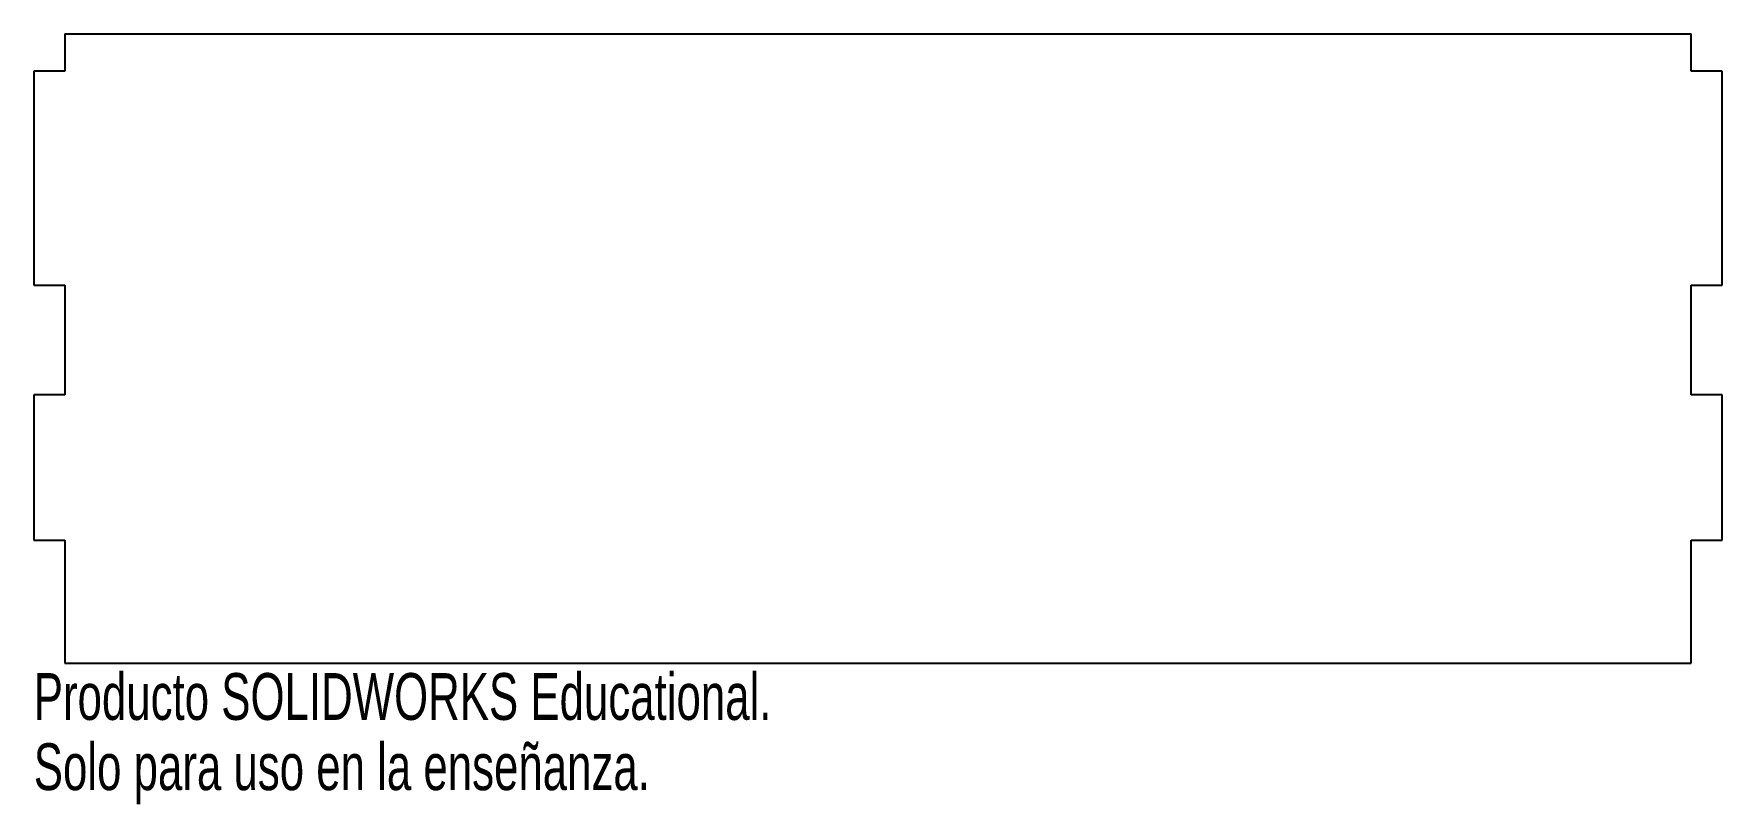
# Model space of a CAD drawing. Header units: millimetres. Extents: x -87 to 87, y -65 to 15.
import ezdxf

# ---------------------------------------------------------------- set-up
doc = ezdxf.new("R2010")
doc.units = ezdxf.units.MM
doc.styles.add('SLDTEXTSTYLE0', font='TXT', dxfattribs={"width": 0.7})

msp = doc.modelspace()

# ---------------------------------------------------------------- linework, layer by layer
at = {"color": 7, "linetype": 'Continuous', "lineweight": 25}
for p, q in [((-84, 15), (84, 15)), ((-84, 15), (-84, 11.15)), ((84, 11.15), (84, 15)), ((-87.2, 11.15), (-87.2, -10.95)), ((-84, 11.15), (-87.2, 11.15)), ((87.2, 11.15), (84, 11.15)), ((87.2, -10.95), (87.2, 11.15)), ((-87.2, -10.95), (-84, -10.95)), ((-84, -10.95), (-84, -22.3)), ((84, -10.95), (87.2, -10.95)), ((84, -22.3), (84, -10.95)), ((-87.2, -22.3), (-87.2, -37.3)), ((-84, -22.3), (-87.2, -22.3)), ((87.2, -22.3), (84, -22.3)), ((87.2, -37.3), (87.2, -22.3)), ((-87.2, -37.3), (-84, -37.3)), ((-84, -37.3), (-84, -50)), ((84, -37.3), (87.2, -37.3)), ((84, -50), (84, -37.3)), ((-84, -50), (84, -50))]:
    msp.add_line(p, q, dxfattribs=at)

# ---------------------------------------------------------------- texts
at = {"color": 7, "linetype": 'Continuous', "char_height": 4.8336, "attachment_point": 1, "style": 'SLDTEXTSTYLE0'}
for s, insert in [('Producto SOLIDWORKS Educational.', (-87.2, -51.02)), ('Solo para uso en la enseñanza.', (-87.2, -58.27))]:
    msp.add_mtext(s, dxfattribs=dict(at, insert=insert))

doc.saveas('drawing.dxf')
